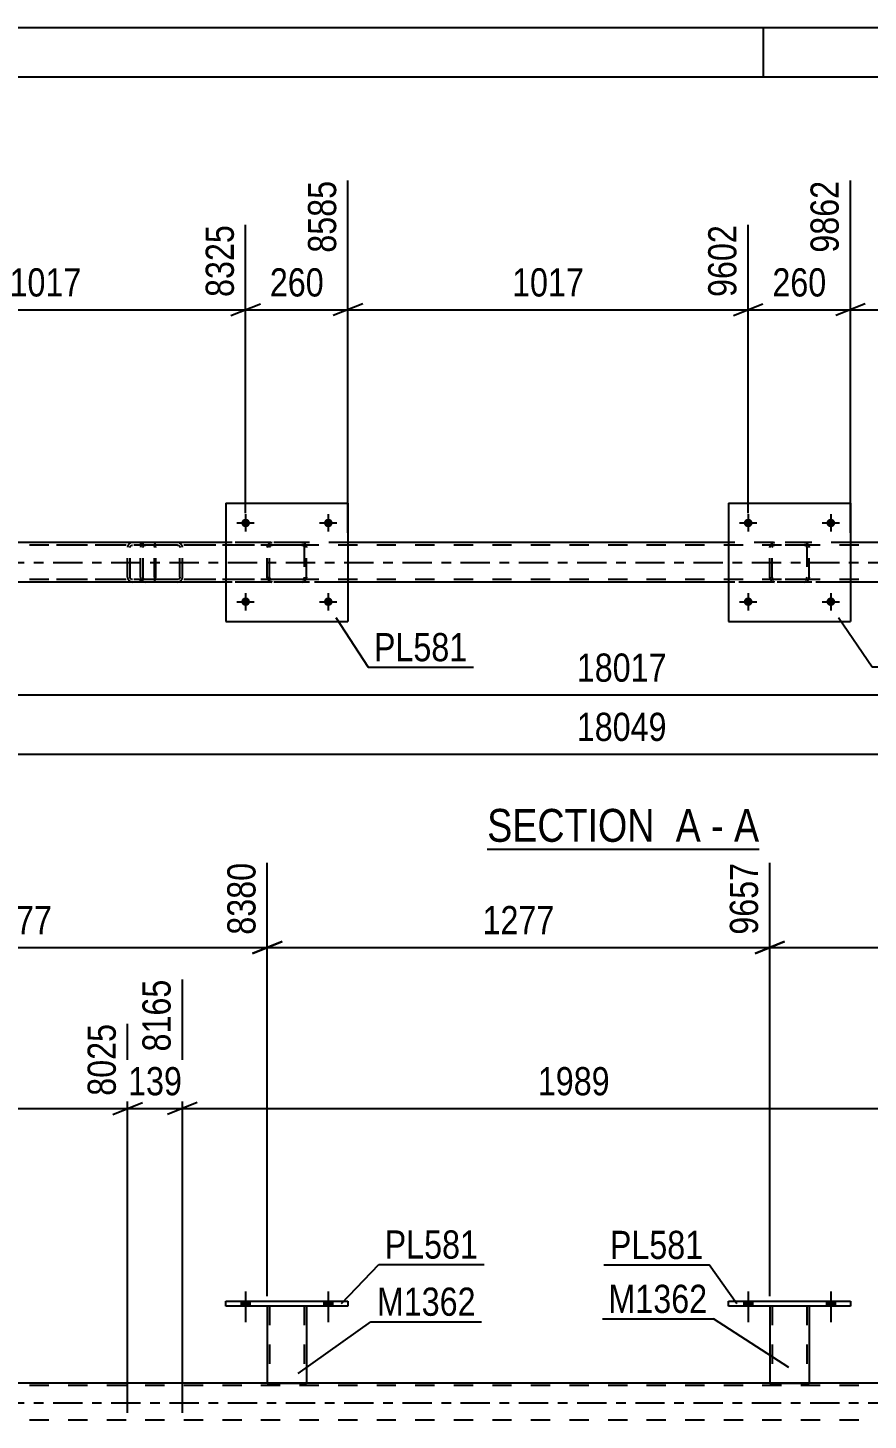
# Model space of a CAD drawing. Header units: millimetres. Extents: x 0 to 841, y 0 to 594.
# Drawn here: x 346.2 to 431.6, y 452.5 to 594 of the extents above; entities that cross this region are included whole.
import ezdxf

# ---------------------------------------------------------------- set-up
doc = ezdxf.new("R2010")
doc.units = ezdxf.units.MM
doc.linetypes.add('DXK_LINE_DOT2', pattern=[3.9198, 1.9599, -1.9599])
doc.linetypes.add('DXK_LINE_DOT3', pattern=[5.9187, 2.979, -0.9799, 0.9799, -0.9799])
doc.styles.add('Arial Narrow', font='ARIALN.TTF', dxfattribs={"height": 0.2})

# ---------------------------------------------------------------- blocks, each defined once
blk = doc.blocks.new('Unknown-389786769-1133 - 25525')
at = {"color": 5, "linetype": 'Continuous'}
for p, q in [((841, 594), (0, 594)), ((421, 589), (421, 594)), ((836, 589), (5, 589))]:
    blk.add_line(p, q, dxfattribs=at)
blk = doc.blocks.new('Unknown-389786769-11 - 2062')
at = {"color": 6, "linetype": 'Continuous'}
blk.add_line((392.91, 510.53), (420.55, 510.53), dxfattribs=at)
at = {"color": 0, "linetype": 'Continuous'}
for points in [[(411.02, 511.28), (411.02, 514.78), (392.91, 514.78), (392.91, 511.28)], [(414.62, 511.28), (414.62, 514.78), (412.07, 514.78), (412.07, 511.28)], [(416.95, 511.28), (416.95, 514.78), (415.67, 514.78), (415.67, 511.28)], [(420.55, 511.28), (420.55, 514.78), (418, 514.78), (418, 511.28)]]:
    blk.add_wipeout(points, dxfattribs=at)
at = {"color": 7, "linetype": 'Continuous', "style": 'Arial Narrow'}
for s, p in [('SECTION ', (392.91, 511.28)), ('A', (412.07, 511.28)), ('A', (418, 511.28)), ('-', (415.67, 511.28))]:
    blk.add_text(s, height=3.34, dxfattribs=at).set_placement(p)
blk = doc.blocks.new('Part-389786769-25979 - 2062')
at = {"color": 7, "linetype": 'DXK_LINE_DOT2'}
for p, q in [((370.56, 541.2), (370.6, 541.39)), ((370.6, 541.39), (370.56, 541.2)), ((370.56, 538.16), (370.56, 541.2)), ((370.8, 541.2), (370.82, 541.3)), ((370.8, 538.16), (370.8, 541.2)), ((370.82, 541.3), (370.87, 541.37)), ((370.86, 541.65), (371.04, 541.68)), ((371.04, 541.68), (370.86, 541.65)), ((370.87, 541.37), (370.95, 541.42)), ((370.95, 541.42), (371.04, 541.44)), ((374.08, 541.68), (371.04, 541.68)), ((374.08, 541.44), (371.04, 541.44)), ((374.08, 541.68), (374.26, 541.65)), ((374.26, 541.65), (374.08, 541.68)), ((374.08, 541.44), (374.17, 541.42)), ((374.17, 541.42), (374.25, 541.37)), ((374.25, 541.37), (374.3, 541.3)), ((374.3, 541.3), (374.32, 541.2)), ((374.32, 541.2), (374.32, 538.16)), ((374.52, 541.39), (374.56, 541.2)), ((374.56, 541.2), (374.52, 541.39)), ((374.56, 538.16), (374.56, 541.2)), ((370.6, 537.98), (370.56, 538.16)), ((370.56, 538.16), (370.6, 537.98)), ((370.82, 538.07), (370.8, 538.16)), ((370.87, 537.99), (370.82, 538.07)), ((371.04, 537.68), (370.86, 537.72)), ((370.86, 537.72), (371.04, 537.68)), ((370.95, 537.94), (370.87, 537.99)), ((371.04, 537.92), (370.95, 537.94)), ((374.08, 537.92), (371.04, 537.92)), ((374.17, 537.94), (374.08, 537.92)), ((374.26, 537.72), (374.08, 537.68)), ((374.08, 537.68), (374.26, 537.72)), ((374.25, 537.99), (374.17, 537.94)), ((374.3, 538.07), (374.25, 537.99)), ((374.32, 538.16), (374.3, 538.07)), ((374.56, 538.16), (374.52, 537.98)), ((374.52, 537.98), (374.56, 538.16)), ((374.08, 537.68), (371.04, 537.68))]:
    blk.add_line(p, q, dxfattribs=at)
at = {"color": 7, "linetype": 'DXK_LINE_DOT3'}
blk.add_line((372.56, 539.68), (372.56, 539.68), dxfattribs=at)
at = {"color": 7, "linetype": 'DXK_LINE_DOT2'}
for centre, start, end in [((371.04, 541.2), 112.5, 157.5), ((371.04, 541.2), 112.5, 157.5), ((374.08, 541.2), 22.5, 67.5), ((374.08, 541.2), 22.5, 67.5), ((371.04, 538.16), 202.5, 247.5), ((371.04, 538.16), 202.5, 247.5), ((374.08, 538.16), 292.5, 337.5), ((374.08, 538.16), 292.5, 337.5)]:
    blk.add_arc(centre, 0.48, start, end, dxfattribs=at)
blk = doc.blocks.new('Part-389786769-25980 - 2062')
at = {"color": 2, "linetype": 'Continuous'}
for p, q in [((366.36, 545.68), (366.36, 533.68)), ((366.36, 545.68), (378.76, 545.68)), ((378.76, 545.68), (378.76, 533.68)), ((366.36, 533.68), (378.76, 533.68))]:
    blk.add_line(p, q, dxfattribs=at)
blk = doc.blocks.new('Part-389786769-2103 - 2062')
at = {"color": 7, "linetype": 'DXK_LINE_DOT2'}
for p, q in [((756.02, 541.44), (94.28, 541.44)), ((378.76, 541.68), (366.36, 541.68)), ((429.84, 541.68), (417.44, 541.68)), ((756.02, 537.92), (94.28, 537.92)), ((753.62, 537.68), (110.96, 537.68)), ((378.76, 537.68), (366.36, 537.68)), ((429.84, 537.68), (417.44, 537.68))]:
    blk.add_line(p, q, dxfattribs=at)
at = {"color": 2, "linetype": 'Continuous'}
for p, q in [((366.36, 541.68), (327.68, 541.68)), ((417.44, 541.68), (378.76, 541.68)), ((468.52, 541.68), (429.84, 541.68)), ((366.36, 537.68), (327.68, 537.68)), ((417.44, 537.68), (378.76, 537.68)), ((468.52, 537.68), (429.84, 537.68))]:
    blk.add_line(p, q, dxfattribs=at)
at = {"color": 7, "linetype": 'DXK_LINE_DOT3'}
blk.add_line((94.28, 539.68), (756.02, 539.68), dxfattribs=at)
blk = doc.blocks.new('Part-389786769-2174 - 2062')
at = {"color": 7, "linetype": 'DXK_LINE_DOT2'}
for p, q in [((358.95, 541.68), (346.8, 541.68)), ((358.95, 541.44), (346.8, 541.44)), ((356.4, 541.37), (356.36, 541.2)), ((356.36, 538.16), (356.36, 541.2)), ((356.4, 541.39), (356.4, 541.37)), ((356.61, 541.2), (356.63, 541.3)), ((356.61, 538.16), (356.61, 541.2)), ((356.63, 541.3), (356.69, 541.37)), ((356.86, 541.68), (356.67, 541.65)), ((356.69, 541.37), (356.77, 541.43)), ((356.77, 541.43), (356.86, 541.44)), ((357.68, 541.68), (357.68, 541.44)), ((359.06, 541.65), (358.95, 541.68)), ((358.95, 541.44), (359.01, 541.43)), ((359.01, 541.43), (359.05, 541.37)), ((359.05, 541.37), (359.08, 541.3)), ((359.15, 541.54), (359.06, 541.65)), ((359.08, 541.3), (359.09, 541.2)), ((359.09, 538.16), (359.09, 541.2)), ((359.2, 541.39), (359.15, 541.54)), ((359.23, 541.2), (359.2, 541.39)), ((359.23, 538.16), (359.23, 541.2)), ((358.95, 537.92), (346.8, 537.92)), ((356.36, 538.16), (356.4, 537.98)), ((356.63, 538.07), (356.61, 538.16)), ((356.69, 537.99), (356.63, 538.07)), ((356.67, 537.72), (356.86, 537.68)), ((356.77, 537.94), (356.69, 537.99)), ((356.86, 537.92), (356.77, 537.94)), ((357.68, 537.68), (357.68, 537.92)), ((359.01, 537.94), (358.95, 537.92)), ((358.95, 537.68), (359.06, 537.72)), ((359.05, 537.99), (359.01, 537.94)), ((359.08, 538.07), (359.05, 537.99)), ((359.06, 537.72), (359.15, 537.82)), ((359.09, 538.16), (359.08, 538.07)), ((359.15, 537.82), (359.2, 537.98)), ((359.2, 537.98), (359.23, 538.16)), ((358.95, 537.68), (346.8, 537.68))]:
    blk.add_line(p, q, dxfattribs=at)
for centre, start, end in [((356.85, 541.19), 111.1941, 156.1506), ((356.85, 538.18), 203.8494, 248.8059)]:
    blk.add_arc(centre, 0.492, start, end, dxfattribs=at)
blk = doc.blocks.new('Part-389786769-2188 - 2062')
at = {"color": 7, "linetype": 'DXK_LINE_DOT2'}
for p, q in [((357.71, 541.37), (357.68, 541.2)), ((357.68, 538.16), (357.68, 541.2)), ((357.72, 541.39), (357.71, 541.37)), ((357.93, 541.2), (357.95, 541.3)), ((357.93, 538.16), (357.93, 541.2)), ((357.95, 541.3), (358.01, 541.37)), ((358.19, 541.68), (357.99, 541.65)), ((358.01, 541.37), (358.09, 541.43)), ((358.09, 541.43), (358.19, 541.44)), ((373.18, 541.68), (358.19, 541.68)), ((373.18, 541.44), (358.19, 541.44)), ((361.62, 541.65), (361.42, 541.68)), ((361.42, 541.44), (361.52, 541.43)), ((361.52, 541.43), (361.6, 541.37)), ((361.6, 541.37), (361.66, 541.3)), ((361.66, 541.3), (361.68, 541.2)), ((361.68, 538.16), (361.68, 541.2)), ((361.9, 541.37), (361.9, 541.39)), ((361.93, 541.2), (361.9, 541.37)), ((361.93, 538.16), (361.93, 541.2)), ((357.68, 538.16), (357.72, 537.98)), ((357.95, 538.07), (357.93, 538.16)), ((358.01, 537.99), (357.95, 538.07)), ((357.99, 537.72), (358.19, 537.68)), ((358.09, 537.94), (358.01, 537.99)), ((358.19, 537.92), (358.09, 537.94)), ((373.18, 537.92), (358.19, 537.92)), ((361.52, 537.94), (361.42, 537.92)), ((361.42, 537.68), (361.62, 537.72)), ((361.6, 537.99), (361.52, 537.94)), ((361.66, 538.07), (361.6, 537.99)), ((361.68, 538.16), (361.66, 538.07)), ((361.9, 537.98), (361.93, 538.16)), ((373.18, 537.68), (358.19, 537.68))]:
    blk.add_line(p, q, dxfattribs=at)
for centre, start, end in [((358.17, 541.18), 110.7583, 155.68), ((361.44, 541.18), 24.32, 69.2417), ((358.17, 538.18), 204.32, 249.2417), ((361.44, 538.18), 290.7583, 335.68)]:
    blk.add_arc(centre, 0.496, start, end, dxfattribs=at)
blk = doc.blocks.new('Part-389786769-25981 - 2062')
at = {"color": 7, "linetype": 'DXK_LINE_DOT2'}
for p, q in [((421.64, 541.2), (421.68, 541.39)), ((421.68, 541.39), (421.64, 541.2)), ((421.64, 538.16), (421.64, 541.2)), ((421.88, 541.2), (421.9, 541.3)), ((421.88, 538.16), (421.88, 541.2)), ((421.9, 541.3), (421.95, 541.37)), ((421.94, 541.65), (422.12, 541.68)), ((422.12, 541.68), (421.94, 541.65)), ((421.95, 541.37), (422.03, 541.42)), ((422.03, 541.42), (422.12, 541.44)), ((425.16, 541.68), (422.12, 541.68)), ((425.16, 541.44), (422.12, 541.44)), ((425.16, 541.68), (425.34, 541.65)), ((425.34, 541.65), (425.16, 541.68)), ((425.16, 541.44), (425.25, 541.42)), ((425.25, 541.42), (425.33, 541.37)), ((425.33, 541.37), (425.38, 541.3)), ((425.38, 541.3), (425.4, 541.2)), ((425.4, 541.2), (425.4, 538.16)), ((425.6, 541.39), (425.64, 541.2)), ((425.64, 541.2), (425.6, 541.39)), ((425.64, 538.16), (425.64, 541.2)), ((421.68, 537.98), (421.64, 538.16)), ((421.64, 538.16), (421.68, 537.98)), ((421.9, 538.07), (421.88, 538.16)), ((421.95, 537.99), (421.9, 538.07)), ((422.12, 537.68), (421.94, 537.72)), ((421.94, 537.72), (422.12, 537.68)), ((422.03, 537.94), (421.95, 537.99)), ((422.12, 537.92), (422.03, 537.94)), ((425.16, 537.92), (422.12, 537.92)), ((425.25, 537.94), (425.16, 537.92)), ((425.34, 537.72), (425.16, 537.68)), ((425.16, 537.68), (425.34, 537.72)), ((425.33, 537.99), (425.25, 537.94)), ((425.38, 538.07), (425.33, 537.99)), ((425.4, 538.16), (425.38, 538.07)), ((425.64, 538.16), (425.6, 537.98)), ((425.6, 537.98), (425.64, 538.16)), ((425.16, 537.68), (422.12, 537.68))]:
    blk.add_line(p, q, dxfattribs=at)
at = {"color": 7, "linetype": 'DXK_LINE_DOT3'}
blk.add_line((423.64, 539.68), (423.64, 539.68), dxfattribs=at)
at = {"color": 7, "linetype": 'DXK_LINE_DOT2'}
for centre, start, end in [((422.12, 541.2), 112.5, 157.5), ((422.12, 541.2), 112.5, 157.5), ((425.16, 541.2), 22.5, 67.5), ((425.16, 541.2), 22.5, 67.5), ((422.12, 538.16), 202.5, 247.5), ((422.12, 538.16), 202.5, 247.5), ((425.16, 538.16), 292.5, 337.5), ((425.16, 538.16), 292.5, 337.5)]:
    blk.add_arc(centre, 0.48, start, end, dxfattribs=at)
blk = doc.blocks.new('Part-389786769-25982 - 2062')
at = {"color": 2, "linetype": 'Continuous'}
for p, q in [((417.44, 545.68), (417.44, 533.68)), ((417.44, 545.68), (429.84, 545.68)), ((429.84, 545.68), (429.84, 533.68)), ((417.44, 533.68), (429.84, 533.68))]:
    blk.add_line(p, q, dxfattribs=at)
blk = doc.blocks.new('Bolt-389786769-26008 - 2062')
at = {"linetype": 'Continuous'}
for points in [[(368.8, 535.68, -1), (367.92, 535.68, -1)], [(377.2, 535.68, -1), (376.32, 535.68, -1)]]:
    blk.add_hatch(color=1, dxfattribs=at).paths.add_polyline_path(points)
at = {"color": 1, "linetype": 'Continuous'}
for p, q in [((368.36, 536.56), (368.36, 534.8)), ((376.76, 536.56), (376.76, 534.8)), ((367.48, 535.68), (369.24, 535.68)), ((375.88, 535.68), (377.64, 535.68))]:
    blk.add_line(p, q, dxfattribs=at)
blk = doc.blocks.new('Bolt-389786769-26009 - 2062')
at = {"linetype": 'Continuous'}
for points in [[(368.8, 543.68, -1), (367.92, 543.68, -1)], [(377.2, 543.68, -1), (376.32, 543.68, -1)]]:
    blk.add_hatch(color=1, dxfattribs=at).paths.add_polyline_path(points)
at = {"color": 1, "linetype": 'Continuous'}
for p, q in [((367.48, 543.68), (369.24, 543.68)), ((368.36, 544.56), (368.36, 542.8)), ((375.88, 543.68), (377.64, 543.68)), ((376.76, 544.56), (376.76, 542.8))]:
    blk.add_line(p, q, dxfattribs=at)
blk = doc.blocks.new('Bolt-389786769-26010 - 2062')
at = {"linetype": 'Continuous'}
for points in [[(419.88, 535.68, -1), (419, 535.68, -1)], [(428.28, 535.68, -1), (427.4, 535.68, -1)]]:
    blk.add_hatch(color=1, dxfattribs=at).paths.add_polyline_path(points)
at = {"color": 1, "linetype": 'Continuous'}
for p, q in [((419.44, 536.56), (419.44, 534.8)), ((427.84, 536.56), (427.84, 534.8)), ((418.56, 535.68), (420.32, 535.68)), ((426.96, 535.68), (428.72, 535.68))]:
    blk.add_line(p, q, dxfattribs=at)
blk = doc.blocks.new('Bolt-389786769-26011 - 2062')
at = {"linetype": 'Continuous'}
for points in [[(419.88, 543.68, -1), (419, 543.68, -1)], [(428.28, 543.68, -1), (427.4, 543.68, -1)]]:
    blk.add_hatch(color=1, dxfattribs=at).paths.add_polyline_path(points)
at = {"color": 1, "linetype": 'Continuous'}
for p, q in [((418.56, 543.68), (420.32, 543.68)), ((419.44, 544.56), (419.44, 542.8)), ((426.96, 543.68), (428.72, 543.68)), ((427.84, 544.56), (427.84, 542.8))]:
    blk.add_line(p, q, dxfattribs=at)
blk = doc.blocks.new('Bolt-389786769-26378 - 2334')
at = {"linetype": 'Continuous'}
for points in [[(419, 464.1), (419.88, 464.1), (419.88, 464.58), (419, 464.58)], [(427.4, 464.1), (428.28, 464.1), (428.28, 464.58), (427.4, 464.58)]]:
    blk.add_hatch(color=1, dxfattribs=at).paths.add_polyline_path(points)
at = {"color": 1, "linetype": 'Continuous'}
for p, q in [((419.44, 465.58), (419.44, 462.46)), ((427.84, 465.58), (427.84, 462.46)), ((419, 464.58), (419, 464.1)), ((419.88, 464.58), (419.88, 464.1)), ((427.4, 464.58), (427.4, 464.1)), ((428.28, 464.58), (428.28, 464.1))]:
    blk.add_line(p, q, dxfattribs=at)
blk = doc.blocks.new('Part-389786769-2518 - 2334')
at = {"color": 2, "linetype": 'Continuous'}
blk.add_line((750.1, 456.26), (94.28, 456.26), dxfattribs=at)
at = {"color": 7, "linetype": 'DXK_LINE_DOT2'}
for p, q in [((756.02, 456.02), (94.28, 456.02)), ((756.02, 452.5), (94.28, 452.5))]:
    blk.add_line(p, q, dxfattribs=at)
at = {"color": 7, "linetype": 'DXK_LINE_DOT3'}
blk.add_line((94.28, 454.26), (756.02, 454.26), dxfattribs=at)
blk = doc.blocks.new('Bolt-389786769-26375 - 2334')
at = {"linetype": 'Continuous'}
for points in [[(367.92, 464.1), (368.8, 464.1), (368.8, 464.58), (367.92, 464.58)], [(376.32, 464.1), (377.2, 464.1), (377.2, 464.58), (376.32, 464.58)]]:
    blk.add_hatch(color=1, dxfattribs=at).paths.add_polyline_path(points)
at = {"color": 1, "linetype": 'Continuous'}
for p, q in [((368.36, 465.58), (368.36, 462.46)), ((376.76, 465.58), (376.76, 462.46)), ((367.92, 464.58), (367.92, 464.1)), ((368.8, 464.58), (368.8, 464.1)), ((376.32, 464.58), (376.32, 464.1)), ((377.2, 464.58), (377.2, 464.1))]:
    blk.add_line(p, q, dxfattribs=at)
blk = doc.blocks.new('Part-389786769-26346 - 2334')
at = {"color": 7, "linetype": 'DXK_LINE_DOT2'}
for p, q in [((370.56, 464.11), (374.56, 464.11)), ((370.56, 464.1), (370.56, 464.11)), ((370.56, 464.11), (370.56, 464.1)), ((370.8, 464.11), (370.8, 456.26)), ((374.32, 464.11), (374.32, 456.26)), ((374.56, 464.11), (374.56, 464.1)), ((374.56, 464.1), (374.56, 464.11)), ((374.26, 456.26), (374.3, 456.26)), ((374.26, 456.26), (374.3, 456.26)), ((374.3, 456.26), (374.32, 456.26)), ((374.3, 456.26), (374.32, 456.26))]:
    blk.add_line(p, q, dxfattribs=at)
at = {"color": 2, "linetype": 'Continuous'}
for p, q in [((370.56, 464.1), (370.56, 456.26)), ((374.56, 464.1), (374.56, 456.26)), ((370.56, 456.26), (374.56, 456.26))]:
    blk.add_line(p, q, dxfattribs=at)
blk = doc.blocks.new('Part-389786769-26347 - 2334')
at = {"color": 2, "linetype": 'Continuous'}
for p, q in [((366.36, 464.58), (378.76, 464.58)), ((366.36, 464.1), (366.36, 464.58)), ((378.76, 464.58), (378.76, 464.1)), ((378.76, 464.1), (366.36, 464.1))]:
    blk.add_line(p, q, dxfattribs=at)
blk = doc.blocks.new('Part-389786769-26348 - 2334')
at = {"color": 7, "linetype": 'DXK_LINE_DOT2'}
for p, q in [((421.64, 464.11), (425.64, 464.11)), ((421.64, 464.1), (421.64, 464.11)), ((421.64, 464.11), (421.64, 464.1)), ((421.88, 464.11), (421.88, 456.26)), ((425.4, 464.11), (425.4, 456.26)), ((425.64, 464.11), (425.64, 464.1)), ((425.64, 464.1), (425.64, 464.11)), ((425.34, 456.26), (425.38, 456.26)), ((425.34, 456.26), (425.38, 456.26)), ((425.38, 456.26), (425.4, 456.26)), ((425.38, 456.26), (425.4, 456.26))]:
    blk.add_line(p, q, dxfattribs=at)
at = {"color": 2, "linetype": 'Continuous'}
for p, q in [((421.64, 464.1), (421.64, 456.26)), ((425.64, 464.1), (425.64, 456.26)), ((421.64, 456.26), (425.64, 456.26))]:
    blk.add_line(p, q, dxfattribs=at)
blk = doc.blocks.new('Part-389786769-26349 - 2334')
at = {"color": 2, "linetype": 'Continuous'}
for p, q in [((417.44, 464.58), (429.84, 464.58)), ((417.44, 464.1), (417.44, 464.58)), ((429.84, 464.58), (429.84, 464.1)), ((429.84, 464.1), (417.44, 464.1))]:
    blk.add_line(p, q, dxfattribs=at)
blk = doc.blocks.new('Bolt-389786769-26376 - 2334')
at = {"linetype": 'Continuous'}
for points in [[(367.92, 464.1), (368.8, 464.1), (368.8, 464.58), (367.92, 464.58)], [(376.32, 464.1), (377.2, 464.1), (377.2, 464.58), (376.32, 464.58)]]:
    blk.add_hatch(color=1, dxfattribs=at).paths.add_polyline_path(points)
at = {"color": 1, "linetype": 'Continuous'}
for p, q in [((368.36, 465.58), (368.36, 462.46)), ((376.76, 465.58), (376.76, 462.46)), ((367.92, 464.58), (367.92, 464.1)), ((368.8, 464.58), (368.8, 464.1)), ((376.32, 464.58), (376.32, 464.1)), ((377.2, 464.58), (377.2, 464.1))]:
    blk.add_line(p, q, dxfattribs=at)
blk = doc.blocks.new('Bolt-389786769-26377 - 2334')
at = {"linetype": 'Continuous'}
for points in [[(419, 464.1), (419.88, 464.1), (419.88, 464.58), (419, 464.58)], [(427.4, 464.1), (428.28, 464.1), (428.28, 464.58), (427.4, 464.58)]]:
    blk.add_hatch(color=1, dxfattribs=at).paths.add_polyline_path(points)
at = {"color": 1, "linetype": 'Continuous'}
for p, q in [((419.44, 465.58), (419.44, 462.46)), ((427.84, 465.58), (427.84, 462.46)), ((419, 464.58), (419, 464.1)), ((419.88, 464.58), (419.88, 464.1)), ((427.4, 464.58), (427.4, 464.1)), ((428.28, 464.58), (428.28, 464.1))]:
    blk.add_line(p, q, dxfattribs=at)
blk = doc.blocks.new('StraightDimension-389786769-22695 - 2062')
at = {"color": 7, "linetype": 'Continuous'}
blk.add_line((57.16, 526.2), (756.02, 526.2), dxfattribs=at)
at = {"color": 0}
blk.add_wipeout([(411.76, 526.95), (411.76, 531.15), (401.42, 531.15), (401.42, 526.95)], dxfattribs=at)
at = {"color": 3, "style": 'Arial Narrow'}
blk.add_text('18017', height=2.863, dxfattribs=at).set_placement((402.02, 527.55))
blk = doc.blocks.new('StraightDimension-389786769-28742 - 2062')
at = {"color": 7, "linetype": 'Continuous'}
for p, q in [((429.84, 542.68), (429.84, 578.47)), ((470.52, 544.68), (470.52, 575.8)), ((431.34, 565.95), (428.34, 564.75)), ((429.84, 565.35), (470.52, 565.35)), ((469.02, 564.75), (472.02, 565.95))]:
    blk.add_line(p, q, dxfattribs=at)
at = {"color": 0}
blk.add_wipeout([(454.44, 566.1), (454.44, 570.3), (445.92, 570.3), (445.92, 566.1)], dxfattribs=at)
at = {"color": 3, "style": 'Arial Narrow'}
blk.add_text('1017', height=2.863, dxfattribs=at).set_placement((446.52, 566.7))
at = {"color": 0, "linetype": 'Continuous'}
blk.add_wipeout([(469.92, 576.4), (465.72, 576.4), (465.72, 566.05), (469.92, 566.05)], dxfattribs=at)
at = {"color": 3, "linetype": 'Continuous', "style": 'Arial Narrow'}
blk.add_text('10879', height=2.863, rotation=90.0002, dxfattribs=at).set_placement((469.32, 566.65))
blk = doc.blocks.new('StraightDimension-389786769-28743 - 2062')
at = {"color": 7, "linetype": 'Continuous'}
for p, q in [((429.84, 542.68), (429.84, 578.47)), ((419.44, 544.68), (419.44, 573.97)), ((417.94, 564.75), (420.94, 565.95)), ((419.44, 565.35), (429.84, 565.35)), ((431.34, 565.95), (428.34, 564.75))]:
    blk.add_line(p, q, dxfattribs=at)
at = {"color": 0}
blk.add_wipeout([(427.98, 566.1), (427.98, 570.3), (421.3, 570.3), (421.3, 566.1)], dxfattribs=at)
at = {"color": 3, "style": 'Arial Narrow'}
blk.add_text('260', height=2.863, dxfattribs=at).set_placement((421.9, 566.7))
at = {"color": 0, "linetype": 'Continuous'}
blk.add_wipeout([(429.24, 579.07), (425.04, 579.07), (425.04, 570.55), (429.24, 570.55)], dxfattribs=at)
at = {"color": 3, "linetype": 'Continuous', "style": 'Arial Narrow'}
blk.add_text('9862', height=2.863, rotation=90.0002, dxfattribs=at).set_placement((428.64, 571.15))
blk = doc.blocks.new('StraightDimension-389786769-28744 - 2062')
at = {"color": 7, "linetype": 'Continuous'}
for p, q in [((378.76, 542.68), (378.76, 578.47)), ((419.44, 544.68), (419.44, 573.97)), ((380.26, 565.95), (377.26, 564.75)), ((378.76, 565.35), (419.44, 565.35)), ((417.94, 564.75), (420.94, 565.95))]:
    blk.add_line(p, q, dxfattribs=at)
at = {"color": 0}
blk.add_wipeout([(403.36, 566.1), (403.36, 570.3), (394.84, 570.3), (394.84, 566.1)], dxfattribs=at)
at = {"color": 3, "style": 'Arial Narrow'}
blk.add_text('1017', height=2.863, dxfattribs=at).set_placement((395.44, 566.7))
at = {"color": 0, "linetype": 'Continuous'}
blk.add_wipeout([(418.84, 574.57), (414.64, 574.57), (414.64, 566.05), (418.84, 566.05)], dxfattribs=at)
at = {"color": 3, "linetype": 'Continuous', "style": 'Arial Narrow'}
blk.add_text('9602', height=2.863, rotation=90.0002, dxfattribs=at).set_placement((418.24, 566.65))
blk = doc.blocks.new('StraightDimension-389786769-28745 - 2062')
at = {"color": 7, "linetype": 'Continuous'}
for p, q in [((378.76, 542.68), (378.76, 578.47)), ((368.36, 544.68), (368.36, 573.97)), ((366.86, 564.75), (369.86, 565.95)), ((368.36, 565.35), (378.76, 565.35)), ((380.26, 565.95), (377.26, 564.75))]:
    blk.add_line(p, q, dxfattribs=at)
at = {"color": 0}
blk.add_wipeout([(376.9, 566.1), (376.9, 570.3), (370.22, 570.3), (370.22, 566.1)], dxfattribs=at)
at = {"color": 3, "style": 'Arial Narrow'}
blk.add_text('260', height=2.863, dxfattribs=at).set_placement((370.82, 566.7))
at = {"color": 0, "linetype": 'Continuous'}
blk.add_wipeout([(378.16, 579.07), (373.96, 579.07), (373.96, 570.55), (378.16, 570.55)], dxfattribs=at)
at = {"color": 3, "linetype": 'Continuous', "style": 'Arial Narrow'}
blk.add_text('8585', height=2.863, rotation=90.0002, dxfattribs=at).set_placement((377.56, 571.15))
blk = doc.blocks.new('StraightDimension-389786769-28746 - 2062')
at = {"color": 7, "linetype": 'Continuous'}
for p, q in [((327.68, 542.68), (327.68, 578.47)), ((368.36, 544.68), (368.36, 573.97)), ((329.18, 565.95), (326.18, 564.75)), ((327.68, 565.35), (368.36, 565.35)), ((366.86, 564.75), (369.86, 565.95))]:
    blk.add_line(p, q, dxfattribs=at)
at = {"color": 0}
blk.add_wipeout([(352.28, 566.1), (352.28, 570.3), (343.76, 570.3), (343.76, 566.1)], dxfattribs=at)
at = {"color": 3, "style": 'Arial Narrow'}
blk.add_text('1017', height=2.863, dxfattribs=at).set_placement((344.36, 566.7))
at = {"color": 0, "linetype": 'Continuous'}
blk.add_wipeout([(367.76, 574.57), (363.56, 574.57), (363.56, 566.05), (367.76, 566.05)], dxfattribs=at)
at = {"color": 3, "linetype": 'Continuous', "style": 'Arial Narrow'}
blk.add_text('8325', height=2.863, rotation=90.0002, dxfattribs=at).set_placement((367.16, 566.65))
blk = doc.blocks.new('StraightDimension-389786769-29398 - 2062')
at = {"color": 7, "linetype": 'Continuous'}
blk.add_line((56.52, 520.18), (756.66, 520.18), dxfattribs=at)
at = {"color": 0}
blk.add_wipeout([(411.76, 520.93), (411.76, 525.13), (401.42, 525.13), (401.42, 520.93)], dxfattribs=at)
at = {"color": 3, "style": 'Arial Narrow'}
blk.add_text('18049', height=2.863, dxfattribs=at).set_placement((402.02, 521.53))
blk = doc.blocks.new('StraightDimension-389786769-22831 - 2334')
at = {"color": 7, "linetype": 'Continuous'}
for p, q in [((276.8, 453.26), (276.8, 497.28)), ((356.36, 453.26), (356.36, 492.78)), ((278.3, 484.77), (275.3, 483.57)), ((276.8, 484.17), (356.36, 484.17)), ((354.86, 483.57), (357.86, 484.77))]:
    blk.add_line(p, q, dxfattribs=at)
at = {"color": 0}
blk.add_wipeout([(320.84, 484.92), (320.84, 489.12), (312.32, 489.12), (312.32, 484.92)], dxfattribs=at)
at = {"color": 3, "style": 'Arial Narrow'}
blk.add_text('1989', height=2.863, dxfattribs=at).set_placement((312.92, 485.52))
at = {"color": 0, "linetype": 'Continuous'}
blk.add_wipeout([(355.76, 493.38), (351.56, 493.38), (351.56, 484.87), (355.76, 484.87)], dxfattribs=at)
at = {"color": 3, "linetype": 'Continuous', "style": 'Arial Narrow'}
blk.add_text('8025', height=2.863, rotation=90.0002, dxfattribs=at).set_placement((355.16, 485.47))
blk = doc.blocks.new('StraightDimension-389786769-22829 - 2334')
at = {"color": 7, "linetype": 'Continuous'}
for p, q in [((361.93, 453.26), (361.93, 497.28)), ((441.49, 453.26), (441.49, 494.61)), ((363.43, 484.77), (360.43, 483.57)), ((361.93, 484.17), (441.49, 484.17)), ((439.99, 483.57), (442.99, 484.77))]:
    blk.add_line(p, q, dxfattribs=at)
at = {"color": 0}
blk.add_wipeout([(405.97, 484.92), (405.97, 489.12), (397.46, 489.12), (397.46, 484.92)], dxfattribs=at)
at = {"color": 3, "style": 'Arial Narrow'}
blk.add_text('1989', height=2.863, dxfattribs=at).set_placement((398.06, 485.52))
at = {"color": 0, "linetype": 'Continuous'}
blk.add_wipeout([(440.89, 495.21), (436.69, 495.21), (436.69, 484.87), (440.89, 484.87)], dxfattribs=at)
at = {"color": 3, "linetype": 'Continuous', "style": 'Arial Narrow'}
blk.add_text('10154', height=2.863, rotation=90.0002, dxfattribs=at).set_placement((440.29, 485.47))
blk = doc.blocks.new('StraightDimension-389786769-22830 - 2334')
at = {"color": 7, "linetype": 'Continuous'}
for p, q in [((361.93, 453.26), (361.93, 497.28)), ((356.36, 453.26), (356.36, 492.78)), ((354.86, 483.57), (357.86, 484.77)), ((356.36, 484.17), (361.93, 484.17)), ((363.43, 484.77), (360.43, 483.57))]:
    blk.add_line(p, q, dxfattribs=at)
at = {"color": 0}
blk.add_wipeout([(362.49, 484.92), (362.49, 489.12), (355.81, 489.12), (355.81, 484.92)], dxfattribs=at)
at = {"color": 3, "style": 'Arial Narrow'}
blk.add_text('139', height=2.863, dxfattribs=at).set_placement((356.41, 485.52))
at = {"color": 0, "linetype": 'Continuous'}
blk.add_wipeout([(361.33, 497.88), (357.13, 497.88), (357.13, 489.37), (361.33, 489.37)], dxfattribs=at)
at = {"color": 3, "linetype": 'Continuous', "style": 'Arial Narrow'}
blk.add_text('8165', height=2.863, rotation=90.0002, dxfattribs=at).set_placement((360.73, 489.97))
blk = doc.blocks.new('StraightDimension-389786769-30504 - 2334')
at = {"color": 7, "linetype": 'Continuous'}
for p, q in [((472.72, 465.1), (472.72, 510.98)), ((421.64, 465.11), (421.64, 509.15)), ((423.14, 501.14), (420.14, 499.94)), ((471.22, 499.94), (474.22, 501.14)), ((421.64, 500.54), (472.72, 500.54))]:
    blk.add_line(p, q, dxfattribs=at)
at = {"color": 0}
blk.add_wipeout([(451.44, 501.29), (451.44, 505.49), (442.92, 505.49), (442.92, 501.29)], dxfattribs=at)
at = {"color": 3, "style": 'Arial Narrow'}
blk.add_text('1277', height=2.863, dxfattribs=at).set_placement((443.52, 501.89))
at = {"color": 0, "linetype": 'Continuous'}
blk.add_wipeout([(472.12, 511.58), (467.92, 511.58), (467.92, 501.24), (472.12, 501.24)], dxfattribs=at)
at = {"color": 3, "linetype": 'Continuous', "style": 'Arial Narrow'}
blk.add_text('10934', height=2.863, rotation=90.0002, dxfattribs=at).set_placement((471.52, 501.84))
blk = doc.blocks.new('StraightDimension-389786769-30505 - 2334')
at = {"color": 7, "linetype": 'Continuous'}
for p, q in [((370.56, 465.1), (370.56, 509.15)), ((421.64, 465.11), (421.64, 509.15)), ((372.06, 501.14), (369.06, 499.94)), ((420.14, 499.94), (423.14, 501.14)), ((370.56, 500.54), (421.64, 500.54))]:
    blk.add_line(p, q, dxfattribs=at)
at = {"color": 0}
blk.add_wipeout([(400.36, 501.29), (400.36, 505.49), (391.84, 505.49), (391.84, 501.29)], dxfattribs=at)
at = {"color": 3, "style": 'Arial Narrow'}
blk.add_text('1277', height=2.863, dxfattribs=at).set_placement((392.44, 501.89))
at = {"color": 0, "linetype": 'Continuous'}
blk.add_wipeout([(421.04, 509.75), (416.84, 509.75), (416.84, 501.24), (421.04, 501.24)], dxfattribs=at)
at = {"color": 3, "linetype": 'Continuous', "style": 'Arial Narrow'}
blk.add_text('9657', height=2.863, rotation=90.0002, dxfattribs=at).set_placement((420.44, 501.84))
blk = doc.blocks.new('StraightDimension-389786769-30506 - 2334')
at = {"color": 7, "linetype": 'Continuous'}
for p, q in [((319.48, 465.11), (319.48, 509.15)), ((370.56, 465.1), (370.56, 509.15)), ((320.98, 501.14), (317.98, 499.94)), ((369.06, 499.94), (372.06, 501.14)), ((319.48, 500.54), (370.56, 500.54))]:
    blk.add_line(p, q, dxfattribs=at)
at = {"color": 0}
blk.add_wipeout([(349.28, 501.29), (349.28, 505.49), (340.76, 505.49), (340.76, 501.29)], dxfattribs=at)
at = {"color": 3, "style": 'Arial Narrow'}
blk.add_text('1277', height=2.863, dxfattribs=at).set_placement((341.36, 501.89))
at = {"color": 0, "linetype": 'Continuous'}
blk.add_wipeout([(369.96, 509.75), (365.76, 509.75), (365.76, 501.24), (369.96, 501.24)], dxfattribs=at)
at = {"color": 3, "linetype": 'Continuous', "style": 'Arial Narrow'}
blk.add_text('8380', height=2.863, rotation=90.0002, dxfattribs=at).set_placement((369.36, 501.84))
blk = doc.blocks.new('Mark-389786769-30896 - 2062')
at = {"color": 0}
blk.add_wipeout([(390.91, 529.63), (390.91, 532.63), (381.4, 532.63), (381.4, 529.63)], dxfattribs=at)
blk.add_wipeout([(390.91, 529.63), (390.91, 532.63), (381.4, 532.63), (381.4, 529.63)], dxfattribs=at)
at = {"color": 30, "linetype": 'Continuous'}
for p, q in [((377.54, 534.08), (380.8, 529.03)), ((380.8, 529.03), (391.51, 529.03))]:
    blk.add_line(p, q, dxfattribs=at)
at = {"color": 3, "style": 'Arial Narrow'}
blk.add_text('PL581', height=2.863, dxfattribs=at).set_placement((381.4, 529.63))
blk = doc.blocks.new('Mark-389786769-30899 - 2062')
at = {"color": 0}
blk.add_wipeout([(442.14, 529.67), (442.14, 532.67), (432.64, 532.67), (432.64, 529.67)], dxfattribs=at)
blk.add_wipeout([(442.14, 529.67), (442.14, 532.67), (432.64, 532.67), (432.64, 529.67)], dxfattribs=at)
at = {"color": 30, "linetype": 'Continuous'}
for p, q in [((428.62, 534.08), (432.04, 529.07)), ((432.04, 529.07), (442.74, 529.07))]:
    blk.add_line(p, q, dxfattribs=at)
at = {"color": 3, "style": 'Arial Narrow'}
blk.add_text('PL581', height=2.863, dxfattribs=at).set_placement((432.64, 529.67))
blk = doc.blocks.new('Mark-389786769-30735 - 2334')
at = {"color": 0}
blk.add_wipeout([(391.75, 463.11), (391.75, 466.11), (381.7, 466.11), (381.7, 463.11)], dxfattribs=at)
blk.add_wipeout([(391.75, 463.11), (391.75, 466.11), (381.7, 466.11), (381.7, 463.11)], dxfattribs=at)
at = {"color": 30, "linetype": 'Continuous'}
for p, q in [((373.71, 457.24), (381.1, 462.51)), ((381.1, 462.51), (392.35, 462.51))]:
    blk.add_line(p, q, dxfattribs=at)
at = {"color": 3, "style": 'Arial Narrow'}
blk.add_text('M1362', height=2.863, dxfattribs=at).set_placement((381.7, 463.11))
blk = doc.blocks.new('Mark-389786769-30738 - 2334')
at = {"color": 0}
blk.add_wipeout([(391.99, 468.92), (391.99, 471.92), (382.49, 471.92), (382.49, 468.92)], dxfattribs=at)
blk.add_wipeout([(391.99, 468.92), (391.99, 471.92), (382.49, 471.92), (382.49, 468.92)], dxfattribs=at)
at = {"color": 30, "linetype": 'Continuous'}
for p, q in [((378.11, 464.37), (381.89, 468.32)), ((381.89, 468.32), (392.59, 468.32))]:
    blk.add_line(p, q, dxfattribs=at)
at = {"color": 3, "style": 'Arial Narrow'}
blk.add_text('PL581', height=2.863, dxfattribs=at).set_placement((382.49, 468.92))
blk = doc.blocks.new('Mark-389786769-30741 - 2334')
at = {"color": 0}
blk.add_wipeout([(415.3, 463.4), (415.3, 466.4), (405.24, 466.4), (405.24, 463.4)], dxfattribs=at)
blk.add_wipeout([(415.3, 463.4), (415.3, 466.4), (405.24, 466.4), (405.24, 463.4)], dxfattribs=at)
at = {"color": 30, "linetype": 'Continuous'}
for p in [(404.64, 462.8), (423.58, 457.85)]:
    blk.add_line(p, (415.9, 462.8), dxfattribs=at)
at = {"color": 3, "style": 'Arial Narrow'}
blk.add_text('M1362', height=2.863, dxfattribs=at).set_placement((405.24, 463.4))
blk = doc.blocks.new('Mark-389786769-30744 - 2334')
at = {"color": 0}
blk.add_wipeout([(414.89, 468.88), (414.89, 471.88), (405.38, 471.88), (405.38, 468.88)], dxfattribs=at)
blk.add_wipeout([(414.89, 468.88), (414.89, 471.88), (405.38, 471.88), (405.38, 468.88)], dxfattribs=at)
at = {"color": 30, "linetype": 'Continuous'}
for p in [(404.78, 468.28), (418.29, 464.31)]:
    blk.add_line(p, (415.49, 468.28), dxfattribs=at)
at = {"color": 3, "style": 'Arial Narrow'}
blk.add_text('PL581', height=2.863, dxfattribs=at).set_placement((405.38, 468.88))

msp = doc.modelspace()

# ---------------------------------------------------------------- block references
for name in ['Unknown-389786769-1133 - 25525', 'Part-389786769-25980 - 2062', 'Part-389786769-25982 - 2062', 'Part-389786769-2103 - 2062', 'Bolt-389786769-26009 - 2062', 'Bolt-389786769-26011 - 2062', 'Part-389786769-2174 - 2062', 'Part-389786769-2188 - 2062', 'Part-389786769-25979 - 2062', 'Part-389786769-25981 - 2062', 'Bolt-389786769-26008 - 2062', 'Bolt-389786769-26010 - 2062', 'Bolt-389786769-26375 - 2334', 'Bolt-389786769-26376 - 2334', 'Bolt-389786769-26378 - 2334', 'Bolt-389786769-26377 - 2334', 'Part-389786769-26347 - 2334', 'Part-389786769-26349 - 2334', 'Part-389786769-26346 - 2334', 'Part-389786769-26348 - 2334', 'Part-389786769-2518 - 2334']:
    msp.add_blockref(name, (0, 0))

# ---------------------------------------------------------------- next in the draw order: block references
for name in ['StraightDimension-389786769-28742 - 2062', 'StraightDimension-389786769-22695 - 2062', 'Unknown-389786769-11 - 2062', 'StraightDimension-389786769-22831 - 2334', 'StraightDimension-389786769-22829 - 2334']:
    msp.add_blockref(name, (0, 0))

# ---------------------------------------------------------------- next in the draw order: block references
for name in ['StraightDimension-389786769-28743 - 2062', 'StraightDimension-389786769-29398 - 2062', 'StraightDimension-389786769-30504 - 2334', 'StraightDimension-389786769-22830 - 2334']:
    msp.add_blockref(name, (0, 0))

# ---------------------------------------------------------------- next in the draw order: block references
for name in ['StraightDimension-389786769-28744 - 2062', 'Mark-389786769-30896 - 2062', 'Mark-389786769-30899 - 2062', 'StraightDimension-389786769-30505 - 2334']:
    msp.add_blockref(name, (0, 0))

# ---------------------------------------------------------------- next in the draw order: block references
for name in ['StraightDimension-389786769-28745 - 2062', 'StraightDimension-389786769-30506 - 2334', 'Mark-389786769-30735 - 2334', 'Mark-389786769-30741 - 2334']:
    msp.add_blockref(name, (0, 0))

# ---------------------------------------------------------------- next in the draw order: block references
for name in ['StraightDimension-389786769-28746 - 2062', 'Mark-389786769-30738 - 2334', 'Mark-389786769-30744 - 2334']:
    msp.add_blockref(name, (0, 0))

doc.saveas('drawing.dxf')
